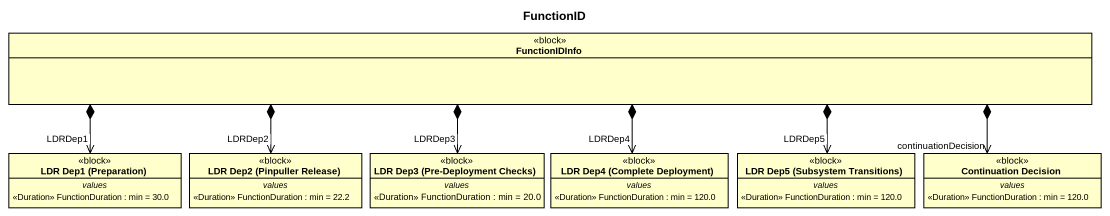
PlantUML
@startuml
title FunctionID
hide circle
hide empty members
class FunctionIDInfo <<block>>
class "LDR Dep1 (Preparation)" as LDR_Dep1_Preparation <<block>> {
  -- values --
  <<Duration>> FunctionDuration : min = 30.0
}
class "LDR Dep2 (Pinpuller Release)" as LDR_Dep2_Pinpuller_Release <<block>> {
  -- values --
  <<Duration>> FunctionDuration : min = 22.2
}
class "LDR Dep3 (Pre-Deployment Checks)" as LDR_Dep3_Pre_Deployment <<block>> {
  -- values --
  <<Duration>> FunctionDuration : min = 20.0
}
class "LDR Dep4 (Complete Deployment)" as LDR_Dep4_Complete_Deployment <<block>> {
  -- values --
  <<Duration>> FunctionDuration : min = 120.0
}
class "LDR Dep5 (Subsystem Transitions)" as LDR_Dep5_Subsystem <<block>> {
  -- values --
  <<Duration>> FunctionDuration : min = 120.0
}
class "Continuation Decision" as Continuation_Decision <<block>> {
  -- values --
  <<Duration>> FunctionDuration : min = 120.0
}
FunctionIDInfo *-left-> "LDRDep1" LDR_Dep1_Preparation
FunctionIDInfo *-left-> "LDRDep2" LDR_Dep2_Pinpuller_Release
FunctionIDInfo *--> "LDRDep3" LDR_Dep3_Pre_Deployment
FunctionIDInfo *--> "LDRDep4" LDR_Dep4_Complete_Deployment
FunctionIDInfo *-right-> "LDRDep5" LDR_Dep5_Subsystem
FunctionIDInfo *-right-> "continuationDecision" Continuation_Decision
@enduml
